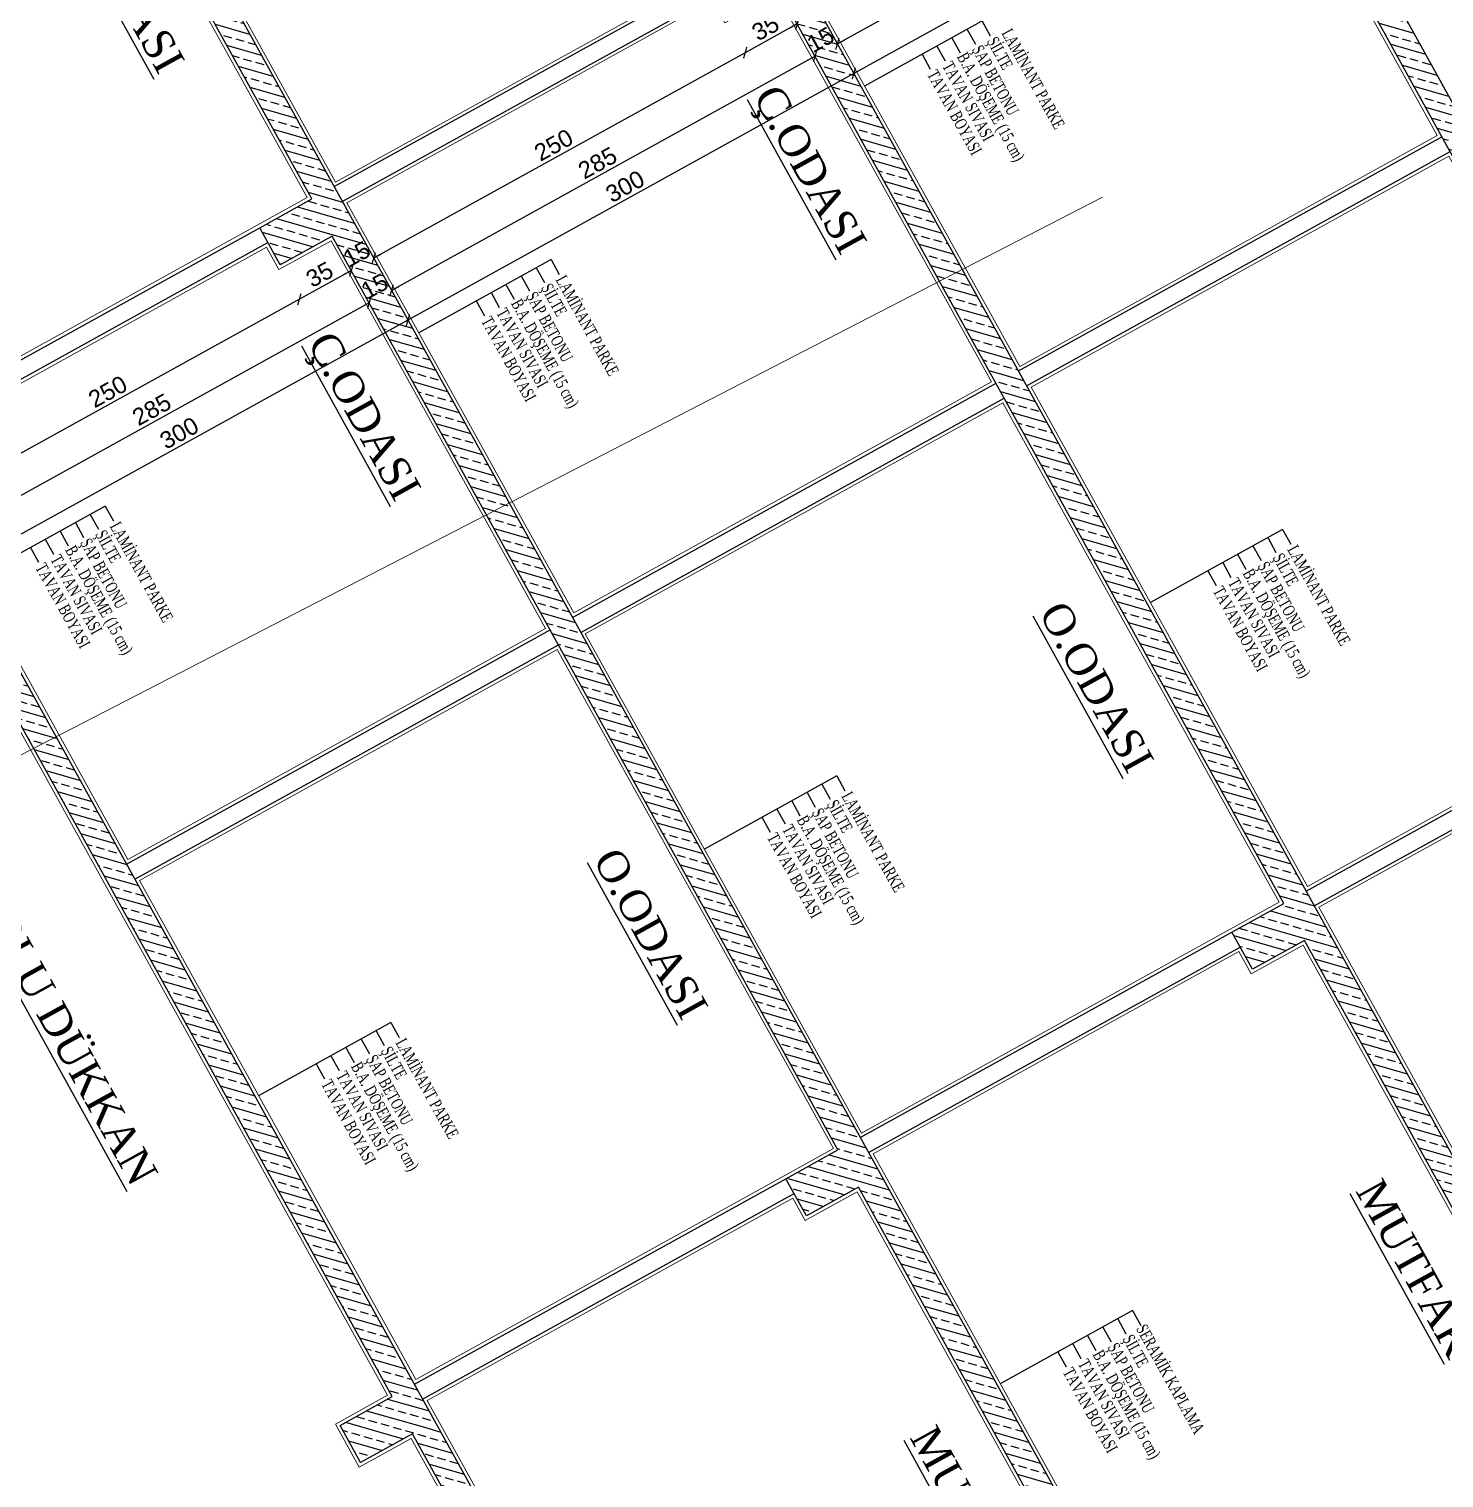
# Model space of a CAD drawing. Header units: millimetres. Extents: x 2232 to 85269, y -3593 to 5869.
# Drawn here: x 10381.2 to 10589.4, y -1210.4 to -997.1 of the extents above; entities that cross this region are included whole.
import ezdxf

# ---------------------------------------------------------------- set-up
doc = ezdxf.new("R2010")
doc.units = ezdxf.units.MM
doc.linetypes.add('DOTX2', pattern=[0.5, 0, -0.5])
for name, color, linetype, lineweight in [('duvar', 232, 'Continuous', 30), ('iz', 1, 'DOTX2', 20), ('Kiris', 7, 'Continuous', 30), ('sıva iç', 21, 'Continuous', 0), ('ölçü iç', 170, 'Continuous', 9), ('ÖLÇÜ İÇ', 7, 'Continuous', 9)]:
    doc.layers.add(name, color=color, linetype=linetype, lineweight=lineweight)
for name, color, linetype in [('poz', 1, 'Continuous'), ('Standart', 7, 'Continuous'), ('Yazi', 7, 'Continuous')]:
    doc.layers.add(name, color=color, linetype=linetype)
doc.styles.get("Standard").update_dxf_attribs({"font": 'arial.ttf'})
doc.styles.add('Times roman', font='times.ttf')
doc.styles.add('UNIVCH', font='times.ttf', dxfattribs={"width": 0.7})
doc.dimstyles.new('zulay iç ölçü', dxfattribs={"dimtxt": 10, "dimasz": 5, "dimexe": 0.18, "dimexo": 0, "dimgap": 2, "dimtad": 3, "dimdec": 0, "dimzin": 0, "dimdsep": 46, "dimtxsty": 'Standard', "dimblk": 'ARCHTICK', "dimcen": 0.09, "dimse1": 1, "dimse2": 1, "dimadec": 0, "dimazin": 0, "dimtfac": 1, "dimtdec": 0, "dimtix": 1, "dimtofl": 0, "dimtmove": 0, "dimatfit": 3, "dimldrblk": 'ARCHTICK', "dimfxl": 1, "dimtolj": 1, "dimtzin": 0, "dimarcsym": 0})
pattern_1 = [(45, (0, 0), (-7.071068, 7.071068), []), (45, (7.071, 0), (-7.071068, 7.071068), [5, -2.5])]

# ---------------------------------------------------------------- blocks, each defined once
blk = doc.blocks.new('IDE830Entity87')
at = {"layer": 'Standart', "linetype": 'Continuous', "lineweight": -3}
h = blk.add_hatch(dxfattribs=at)
h.set_pattern_fill('ANSI33', color=171, scale=40, style=0)
h.set_pattern_definition(pattern_1)
h.paths.add_polyline_path([(2440, 1335), (1825, 1335), (1825, 1350), (2440, 1350)])
blk = doc.blocks.new('IDE830Entity269')
at = {"layer": 'Standart', "color": 159, "linetype": 'Continuous', "lineweight": -3}
blk.add_lwpolyline([(2440, 1335), (1825, 1335)], dxfattribs=at)
blk = doc.blocks.new('IDE830Entity293')
at = {"layer": 'Standart', "color": 159, "linetype": 'Continuous', "lineweight": -3}
blk.add_lwpolyline([(-30, 1350), (3260, 1350)], dxfattribs=at)
blk = doc.blocks.new('IDE830Entity86')
at = {"layer": 'Standart', "linetype": 'Continuous', "lineweight": -3}
h = blk.add_hatch(dxfattribs=at)
h.set_pattern_fill('ANSI33', color=171, scale=40, style=0)
h.set_pattern_definition(pattern_1)
h.paths.add_polyline_path([(2815, 1335), (2465, 1335), (2465, 1350), (2815, 1350)])
blk = doc.blocks.new('IDE830Entity97')
at = {"layer": 'Standart', "linetype": 'Continuous', "lineweight": -3}
h = blk.add_hatch(dxfattribs=at)
h.set_pattern_fill('ANSI33', color=171, scale=40, style=0)
h.set_pattern_definition(pattern_1)
h.paths.add_polyline_path([(2465, 1300), (2440, 1300), (2440, 1350), (2465, 1350)])
blk = doc.blocks.new('IDE830Entity268')
at = {"layer": 'Standart', "color": 159, "linetype": 'Continuous', "lineweight": -3}
blk.add_lwpolyline([(2815, 1335), (2465, 1335)], dxfattribs=at)
blk = doc.blocks.new('IDE830Entity284')
at = {"layer": 'Standart', "color": 159, "linetype": 'Continuous', "lineweight": -3}
blk.add_lwpolyline([(2440, 1300), (2440, 1335)], dxfattribs=at)
blk = doc.blocks.new('IDE830Entity285')
at = {"layer": 'Standart', "color": 159, "linetype": 'Continuous', "lineweight": -3}
blk.add_lwpolyline([(2465, 1300), (2440, 1300)], dxfattribs=at)
blk = doc.blocks.new('IDE830Entity457')
at = {"layer": 'Standart', "color": 159, "linetype": 'Continuous', "lineweight": -3}
blk.add_lwpolyline([(2465, 1335), (2465, 1300)], dxfattribs=at)
blk = doc.blocks.new('IDE830Entity88')
at = {"layer": 'Standart', "linetype": 'Continuous', "lineweight": -3}
h = blk.add_hatch(dxfattribs=at)
h.set_pattern_fill('ANSI33', color=171, scale=40, style=0)
h.set_pattern_definition(pattern_1)
h.paths.add_polyline_path([(1800, 1335), (1460, 1335), (1460, 1350), (1800, 1350)])
blk = doc.blocks.new('IDE830Entity96')
at = {"layer": 'Standart', "linetype": 'Continuous', "lineweight": -3}
h = blk.add_hatch(dxfattribs=at)
h.set_pattern_fill('ANSI33', color=171, scale=40, style=0)
h.set_pattern_definition(pattern_1)
h.paths.add_polyline_path([(1825, 1300), (1800, 1300), (1800, 1350), (1825, 1350)])
blk = doc.blocks.new('IDE830Entity270')
at = {"layer": 'Standart', "color": 159, "linetype": 'Continuous', "lineweight": -3}
blk.add_lwpolyline([(1800, 1335), (1460, 1335)], dxfattribs=at)
blk = doc.blocks.new('IDE830Entity282')
at = {"layer": 'Standart', "color": 159, "linetype": 'Continuous', "lineweight": -3}
blk.add_lwpolyline([(1800, 1300), (1800, 1335)], dxfattribs=at)
blk = doc.blocks.new('IDE830Entity283')
at = {"layer": 'Standart', "color": 159, "linetype": 'Continuous', "lineweight": -3}
blk.add_lwpolyline([(1825, 1300), (1800, 1300)], dxfattribs=at)
blk = doc.blocks.new('IDE830Entity458')
at = {"layer": 'Standart', "color": 159, "linetype": 'Continuous', "lineweight": -3}
blk.add_lwpolyline([(1825, 1335), (1825, 1300)], dxfattribs=at)
blk = doc.blocks.new('tyutyu')
at = {"layer": 'Standart', "color": 159, "linetype": 'Continuous', "lineweight": -3}
for points in [[(1027426.49, -396512.03), (1027426.49, -396462.03), (1030686.49, -396462.03)], [(1027426.49, -396812.03), (1027426.49, -396762.03), (1030686.49, -396762.03)], [(1027426.49, -397112.03), (1027426.49, -397062.03), (1030686.49, -397062.03)]]:
    blk.add_lwpolyline(points, dxfattribs=at)
at = {"layer": 'Standart'}
for name, p in [('IDE830Entity293', (1027426.49, -397512.03)), ('IDE830Entity87', (1027426.49, -397512.03)), ('IDE830Entity269', (1027426.49, -397512.03)), ('IDE830Entity87', (1027426.49, -397812.03)), ('IDE830Entity97', (1027426.49, -397812.03)), ('IDE830Entity86', (1027426.49, -397812.03)), ('IDE830Entity269', (1027426.49, -397812.03)), ('IDE830Entity284', (1027426.49, -397812.03)), ('IDE830Entity268', (1027426.49, -397812.03)), ('IDE830Entity457', (1027426.49, -397812.03)), ('IDE830Entity285', (1027426.49, -397812.03)), ('IDE830Entity88', (1027426.49, -398112.03)), ('IDE830Entity96', (1027426.49, -398112.03)), ('IDE830Entity87', (1027426.49, -398112.03)), ('IDE830Entity97', (1027426.49, -398112.03)), ('IDE830Entity86', (1027426.49, -398112.03)), ('IDE830Entity270', (1027426.49, -398112.03)), ('IDE830Entity282', (1027426.49, -398112.03)), ('IDE830Entity269', (1027426.49, -398112.03)), ('IDE830Entity458', (1027426.49, -398112.03)), ('IDE830Entity284', (1027426.49, -398112.03)), ('IDE830Entity268', (1027426.49, -398112.03)), ('IDE830Entity457', (1027426.49, -398112.03)), ('IDE830Entity283', (1027426.49, -398112.03)), ('IDE830Entity285', (1027426.49, -398112.03)), ('IDE830Entity87', (1027426.49, -398412.03)), ('IDE830Entity97', (1027426.49, -398412.03)), ('IDE830Entity86', (1027426.49, -398412.03)), ('IDE830Entity269', (1027426.49, -398412.03)), ('IDE830Entity284', (1027426.49, -398412.03)), ('IDE830Entity268', (1027426.49, -398412.03)), ('IDE830Entity457', (1027426.49, -398412.03)), ('IDE830Entity285', (1027426.49, -398412.03))]:
    blk.add_blockref(name, p, dxfattribs=at)
blk = doc.blocks.new('_ArchTick')
at = {"color": 0, "linetype": 'ByBlock', "const_width": 0.15}
blk.add_lwpolyline([(-0.5, -0.5), (0.5, 0.5)], dxfattribs=at)
blk = doc.blocks.new('*D2438')
at = {"layer": 'Defpoints', "color": 0, "transparency": 16777216}
for p in [(661246.19, -126478.54), (661246.19, -126778.54), (661246.19, -126778.54)]:
    blk.add_point(p, dxfattribs=at)
at = {"layer": 'ÖLÇÜ İÇ', "color": 0, "lineweight": -2, "transparency": 16777216}
blk.add_line((661246.19, -126478.54), (661246.19, -126778.54), dxfattribs=at)
at = {"layer": 'ÖLÇÜ İÇ', "color": 0, "lineweight": -2, "transparency": 16777216, "xscale": 5, "yscale": 5, "zscale": 5}
for p, rotation in [((661246.19, -126478.54), 90), ((661246.19, -126778.54), 270)]:
    blk.add_blockref('_ArchTick', p, dxfattribs=dict(at, rotation=rotation))
at = {"layer": 'ÖLÇÜ İÇ', "color": 0, "transparency": 16777216, "insert": (661239.19, -126628.54), "char_height": 10, "attachment_point": 5, "rotation": 90}
blk.add_mtext('\\A1;300', dxfattribs=at)
blk = doc.blocks.new('*D2440')
at = {"layer": 'Defpoints', "color": 0, "transparency": 16777216}
for p in [(661178.88, -126493.54), (661226.24, -126778.54), (661226.24, -126778.54)]:
    blk.add_point(p, dxfattribs=at)
at = {"layer": 'ÖLÇÜ İÇ', "color": 0, "lineweight": -2, "transparency": 16777216}
blk.add_line((661226.24, -126493.54), (661226.24, -126778.54), dxfattribs=at)
at = {"layer": 'ÖLÇÜ İÇ', "color": 0, "lineweight": -2, "transparency": 16777216, "xscale": 5, "yscale": 5, "zscale": 5}
for p, rotation in [((661226.24, -126493.54), 90), ((661226.24, -126778.54), 270)]:
    blk.add_blockref('_ArchTick', p, dxfattribs=dict(at, rotation=rotation))
at = {"layer": 'ÖLÇÜ İÇ', "color": 0, "transparency": 16777216, "insert": (661219.24, -126636.04), "char_height": 10, "attachment_point": 5, "rotation": 90}
blk.add_mtext('\\A1;285', dxfattribs=at)
blk = doc.blocks.new('*D2441')
at = {"layer": 'Defpoints', "color": 0, "transparency": 16777216}
for p in [(661197.5, -126778.54), (661197.5, -126793.54), (661204.5, -126793.54)]:
    blk.add_point(p, dxfattribs=at)
at = {"layer": 'ÖLÇÜ İÇ', "color": 0, "lineweight": -2, "transparency": 16777216}
for p, q in [((661204.5, -126778.54), (661204.5, -126773.54)), ((661204.5, -126793.54), (661204.5, -126798.54))]:
    blk.add_line(p, q, dxfattribs=at)
at = {"layer": 'ÖLÇÜ İÇ', "color": 0, "lineweight": -2, "transparency": 16777216, "xscale": 5, "yscale": 5, "zscale": 5}
for p, rotation in [((661204.5, -126778.54), 270), ((661204.5, -126793.54), 90)]:
    blk.add_blockref('_ArchTick', p, dxfattribs=dict(at, rotation=rotation))
at = {"layer": 'ÖLÇÜ İÇ', "color": 0, "transparency": 16777216, "insert": (661197.5, -126786.04), "char_height": 10, "attachment_point": 5, "rotation": 90}
blk.add_mtext('\\A1;15', dxfattribs=at)
blk = doc.blocks.new('*D2442')
at = {"layer": 'Defpoints', "color": 0, "transparency": 16777216}
for p in [(661197.5, -126793.54), (661177.16, -126828.54), (661204.5, -126828.54)]:
    blk.add_point(p, dxfattribs=at)
at = {"layer": 'ÖLÇÜ İÇ', "color": 0, "lineweight": -2, "transparency": 16777216}
blk.add_line((661204.5, -126793.54), (661204.5, -126828.54), dxfattribs=at)
at = {"layer": 'ÖLÇÜ İÇ', "color": 0, "lineweight": -2, "transparency": 16777216, "xscale": 5, "yscale": 5, "zscale": 5}
for p, rotation in [((661204.5, -126793.54), 90), ((661204.5, -126828.54), 270)]:
    blk.add_blockref('_ArchTick', p, dxfattribs=dict(at, rotation=rotation))
at = {"layer": 'ÖLÇÜ İÇ', "color": 0, "transparency": 16777216, "insert": (661197.5, -126811.04), "char_height": 10, "attachment_point": 5, "rotation": 90}
blk.add_mtext('\\A1;35', dxfattribs=at)
blk = doc.blocks.new('*D2443')
at = {"layer": 'Defpoints', "color": 0, "transparency": 16777216}
for p in [(661177.16, -126828.54), (661187, -127078.54), (661204.5, -127078.54)]:
    blk.add_point(p, dxfattribs=at)
at = {"layer": 'ÖLÇÜ İÇ', "color": 0, "lineweight": -2, "transparency": 16777216}
blk.add_line((661204.5, -126828.54), (661204.5, -127078.54), dxfattribs=at)
at = {"layer": 'ÖLÇÜ İÇ', "color": 0, "lineweight": -2, "transparency": 16777216, "xscale": 5, "yscale": 5, "zscale": 5}
for p, rotation in [((661204.5, -126828.54), 90), ((661204.5, -127078.54), 270)]:
    blk.add_blockref('_ArchTick', p, dxfattribs=dict(at, rotation=rotation))
at = {"layer": 'ÖLÇÜ İÇ', "color": 0, "transparency": 16777216, "insert": (661197.5, -126953.54), "char_height": 10, "attachment_point": 5, "rotation": 90}
blk.add_mtext('\\A1;250', dxfattribs=at)
blk = doc.blocks.new('*D2444')
at = {"layer": 'Defpoints', "color": 0, "transparency": 16777216}
for p in [(661246.19, -126778.54), (661246.19, -127078.54), (661246.19, -127078.54)]:
    blk.add_point(p, dxfattribs=at)
at = {"layer": 'ÖLÇÜ İÇ', "color": 0, "lineweight": -2, "transparency": 16777216}
blk.add_line((661246.19, -126778.54), (661246.19, -127078.54), dxfattribs=at)
at = {"layer": 'ÖLÇÜ İÇ', "color": 0, "lineweight": -2, "transparency": 16777216, "xscale": 5, "yscale": 5, "zscale": 5}
for p, rotation in [((661246.19, -126778.54), 90), ((661246.19, -127078.54), 270)]:
    blk.add_blockref('_ArchTick', p, dxfattribs=dict(at, rotation=rotation))
at = {"layer": 'ÖLÇÜ İÇ', "color": 0, "transparency": 16777216, "insert": (661239.19, -126928.54), "char_height": 10, "attachment_point": 5, "rotation": 90}
blk.add_mtext('\\A1;300', dxfattribs=at)
blk = doc.blocks.new('*D2446')
at = {"layer": 'Defpoints', "color": 0, "transparency": 16777216}
for p in [(661178.88, -126493.54), (661226.24, -126778.54), (661226.24, -126778.54)]:
    blk.add_point(p, dxfattribs=at)
at = {"layer": 'ÖLÇÜ İÇ', "color": 0, "lineweight": -2, "transparency": 16777216}
blk.add_line((661226.24, -126493.54), (661226.24, -126778.54), dxfattribs=at)
at = {"layer": 'ÖLÇÜ İÇ', "color": 0, "lineweight": -2, "transparency": 16777216, "xscale": 5, "yscale": 5, "zscale": 5}
for p, rotation in [((661226.24, -126493.54), 90), ((661226.24, -126778.54), 270)]:
    blk.add_blockref('_ArchTick', p, dxfattribs=dict(at, rotation=rotation))
at = {"layer": 'ÖLÇÜ İÇ', "color": 0, "transparency": 16777216, "insert": (661219.24, -126636.04), "char_height": 10, "attachment_point": 5, "rotation": 90}
blk.add_mtext('\\A1;285', dxfattribs=at)
blk = doc.blocks.new('*D2447')
at = {"layer": 'Defpoints', "color": 0, "transparency": 16777216}
for p in [(661197.5, -127078.54), (661197.5, -127093.54), (661204.5, -127093.54)]:
    blk.add_point(p, dxfattribs=at)
at = {"layer": 'ÖLÇÜ İÇ', "color": 0, "lineweight": -2, "transparency": 16777216}
for p, q in [((661204.5, -127078.54), (661204.5, -127073.54)), ((661204.5, -127093.54), (661204.5, -127098.54))]:
    blk.add_line(p, q, dxfattribs=at)
at = {"layer": 'ÖLÇÜ İÇ', "color": 0, "lineweight": -2, "transparency": 16777216, "xscale": 5, "yscale": 5, "zscale": 5}
for p, rotation in [((661204.5, -127078.54), 270), ((661204.5, -127093.54), 90)]:
    blk.add_blockref('_ArchTick', p, dxfattribs=dict(at, rotation=rotation))
at = {"layer": 'ÖLÇÜ İÇ', "color": 0, "transparency": 16777216, "insert": (661197.5, -127086.04), "char_height": 10, "attachment_point": 5, "rotation": 90}
blk.add_mtext('\\A1;15', dxfattribs=at)
blk = doc.blocks.new('*D2448')
at = {"layer": 'Defpoints', "color": 0, "transparency": 16777216}
for p in [(661197.5, -127093.54), (661177.16, -127128.54), (661204.5, -127128.54)]:
    blk.add_point(p, dxfattribs=at)
at = {"layer": 'ÖLÇÜ İÇ', "color": 0, "lineweight": -2, "transparency": 16777216}
blk.add_line((661204.5, -127093.54), (661204.5, -127128.54), dxfattribs=at)
at = {"layer": 'ÖLÇÜ İÇ', "color": 0, "lineweight": -2, "transparency": 16777216, "xscale": 5, "yscale": 5, "zscale": 5}
for p, rotation in [((661204.5, -127093.54), 90), ((661204.5, -127128.54), 270)]:
    blk.add_blockref('_ArchTick', p, dxfattribs=dict(at, rotation=rotation))
at = {"layer": 'ÖLÇÜ İÇ', "color": 0, "transparency": 16777216, "insert": (661197.5, -127111.04), "char_height": 10, "attachment_point": 5, "rotation": 90}
blk.add_mtext('\\A1;35', dxfattribs=at)
blk = doc.blocks.new('*D2449')
at = {"layer": 'Defpoints', "color": 0, "transparency": 16777216}
for p in [(661177.16, -127128.54), (661187, -127378.54), (661204.5, -127378.54)]:
    blk.add_point(p, dxfattribs=at)
at = {"layer": 'ÖLÇÜ İÇ', "color": 0, "lineweight": -2, "transparency": 16777216}
blk.add_line((661204.5, -127128.54), (661204.5, -127378.54), dxfattribs=at)
at = {"layer": 'ÖLÇÜ İÇ', "color": 0, "lineweight": -2, "transparency": 16777216, "xscale": 5, "yscale": 5, "zscale": 5}
for p, rotation in [((661204.5, -127128.54), 90), ((661204.5, -127378.54), 270)]:
    blk.add_blockref('_ArchTick', p, dxfattribs=dict(at, rotation=rotation))
at = {"layer": 'ÖLÇÜ İÇ', "color": 0, "transparency": 16777216, "insert": (661197.5, -127253.54), "char_height": 10, "attachment_point": 5, "rotation": 90}
blk.add_mtext('\\A1;250', dxfattribs=at)
blk = doc.blocks.new('*D2450')
at = {"layer": 'Defpoints', "color": 0, "transparency": 16777216}
for p in [(661246.19, -127078.54), (661246.19, -127378.54), (661246.19, -127378.54)]:
    blk.add_point(p, dxfattribs=at)
at = {"layer": 'ÖLÇÜ İÇ', "color": 0, "lineweight": -2, "transparency": 16777216}
blk.add_line((661246.19, -127078.54), (661246.19, -127378.54), dxfattribs=at)
at = {"layer": 'ÖLÇÜ İÇ', "color": 0, "lineweight": -2, "transparency": 16777216, "xscale": 5, "yscale": 5, "zscale": 5}
for p, rotation in [((661246.19, -127078.54), 90), ((661246.19, -127378.54), 270)]:
    blk.add_blockref('_ArchTick', p, dxfattribs=dict(at, rotation=rotation))
at = {"layer": 'ÖLÇÜ İÇ', "color": 0, "transparency": 16777216, "insert": (661239.19, -127228.54), "char_height": 10, "attachment_point": 5, "rotation": 90}
blk.add_mtext('\\A1;300', dxfattribs=at)
blk = doc.blocks.new('*D2452')
at = {"layer": 'Defpoints', "color": 0, "transparency": 16777216}
for p in [(661178.88, -126493.54), (661226.24, -126778.54), (661226.24, -126778.54)]:
    blk.add_point(p, dxfattribs=at)
at = {"layer": 'ÖLÇÜ İÇ', "color": 0, "lineweight": -2, "transparency": 16777216}
blk.add_line((661226.24, -126493.54), (661226.24, -126778.54), dxfattribs=at)
at = {"layer": 'ÖLÇÜ İÇ', "color": 0, "lineweight": -2, "transparency": 16777216, "xscale": 5, "yscale": 5, "zscale": 5}
for p, rotation in [((661226.24, -126493.54), 90), ((661226.24, -126778.54), 270)]:
    blk.add_blockref('_ArchTick', p, dxfattribs=dict(at, rotation=rotation))
at = {"layer": 'ÖLÇÜ İÇ', "color": 0, "transparency": 16777216, "insert": (661219.24, -126636.04), "char_height": 10, "attachment_point": 5, "rotation": 90}
blk.add_mtext('\\A1;285', dxfattribs=at)
blk = doc.blocks.new('*D2455')
at = {"layer": 'Defpoints', "color": 0, "transparency": 16777216}
for p in [(661178.88, -126493.54), (661226.24, -126778.54), (661226.24, -126778.54)]:
    blk.add_point(p, dxfattribs=at)
at = {"layer": 'ÖLÇÜ İÇ', "color": 0, "lineweight": -2, "transparency": 16777216}
blk.add_line((661226.24, -126493.54), (661226.24, -126778.54), dxfattribs=at)
at = {"layer": 'ÖLÇÜ İÇ', "color": 0, "lineweight": -2, "transparency": 16777216, "xscale": 5, "yscale": 5, "zscale": 5}
for p, rotation in [((661226.24, -126493.54), 90), ((661226.24, -126778.54), 270)]:
    blk.add_blockref('_ArchTick', p, dxfattribs=dict(at, rotation=rotation))
at = {"layer": 'ÖLÇÜ İÇ', "color": 0, "transparency": 16777216, "insert": (661219.24, -126636.04), "char_height": 10, "attachment_point": 5, "rotation": 90}
blk.add_mtext('\\A1;285', dxfattribs=at)
blk = doc.blocks.new('*D2457')
at = {"layer": 'Defpoints', "color": 0, "transparency": 16777216}
for p in [(661178.88, -126493.54), (661226.24, -126778.54), (661226.24, -126778.54)]:
    blk.add_point(p, dxfattribs=at)
at = {"layer": 'ÖLÇÜ İÇ', "color": 0, "lineweight": -2, "transparency": 16777216}
blk.add_line((661226.24, -126493.54), (661226.24, -126778.54), dxfattribs=at)
at = {"layer": 'ÖLÇÜ İÇ', "color": 0, "lineweight": -2, "transparency": 16777216, "xscale": 5, "yscale": 5, "zscale": 5}
for p, rotation in [((661226.24, -126493.54), 90), ((661226.24, -126778.54), 270)]:
    blk.add_blockref('_ArchTick', p, dxfattribs=dict(at, rotation=rotation))
at = {"layer": 'ÖLÇÜ İÇ', "color": 0, "transparency": 16777216, "insert": (661219.24, -126636.04), "char_height": 10, "attachment_point": 5, "rotation": 90}
blk.add_mtext('\\A1;285', dxfattribs=at)
blk = doc.blocks.new('*D2459')
at = {"layer": 'Defpoints', "color": 0, "transparency": 16777216}
for p in [(661178.88, -126493.54), (661226.24, -126778.54), (661226.24, -126778.54)]:
    blk.add_point(p, dxfattribs=at)
at = {"layer": 'ÖLÇÜ İÇ', "color": 0, "lineweight": -2, "transparency": 16777216}
blk.add_line((661226.24, -126493.54), (661226.24, -126778.54), dxfattribs=at)
at = {"layer": 'ÖLÇÜ İÇ', "color": 0, "lineweight": -2, "transparency": 16777216, "xscale": 5, "yscale": 5, "zscale": 5}
for p, rotation in [((661226.24, -126493.54), 90), ((661226.24, -126778.54), 270)]:
    blk.add_blockref('_ArchTick', p, dxfattribs=dict(at, rotation=rotation))
at = {"layer": 'ÖLÇÜ İÇ', "color": 0, "transparency": 16777216, "insert": (661219.24, -126636.04), "char_height": 10, "attachment_point": 5, "rotation": 90}
blk.add_mtext('\\A1;285', dxfattribs=at)
blk = doc.blocks.new('*D2460')
at = {"layer": 'Defpoints', "color": 0, "transparency": 16777216}
for p in [(661220.99, -126778.54), (661178.88, -126793.54), (661226.24, -126793.54)]:
    blk.add_point(p, dxfattribs=at)
at = {"layer": 'ÖLÇÜ İÇ', "color": 0, "lineweight": -2, "transparency": 16777216}
for p, q in [((661226.24, -126778.54), (661226.24, -126773.54)), ((661226.24, -126793.54), (661226.24, -126798.54))]:
    blk.add_line(p, q, dxfattribs=at)
at = {"layer": 'ÖLÇÜ İÇ', "color": 0, "lineweight": -2, "transparency": 16777216, "xscale": 5, "yscale": 5, "zscale": 5}
for p, rotation in [((661226.24, -126778.54), 270), ((661226.24, -126793.54), 90)]:
    blk.add_blockref('_ArchTick', p, dxfattribs=dict(at, rotation=rotation))
at = {"layer": 'ÖLÇÜ İÇ', "color": 0, "transparency": 16777216, "insert": (661219.24, -126786.04), "char_height": 10, "attachment_point": 5, "rotation": 90}
blk.add_mtext('\\A1;15', dxfattribs=at)
blk = doc.blocks.new('*D2461')
at = {"layer": 'Defpoints', "color": 0, "transparency": 16777216}
for p in [(661178.88, -126793.54), (661226.24, -127078.54), (661226.24, -127078.54)]:
    blk.add_point(p, dxfattribs=at)
at = {"layer": 'ÖLÇÜ İÇ', "color": 0, "lineweight": -2, "transparency": 16777216}
blk.add_line((661226.24, -126793.54), (661226.24, -127078.54), dxfattribs=at)
at = {"layer": 'ÖLÇÜ İÇ', "color": 0, "lineweight": -2, "transparency": 16777216, "xscale": 5, "yscale": 5, "zscale": 5}
for p, rotation in [((661226.24, -126793.54), 90), ((661226.24, -127078.54), 270)]:
    blk.add_blockref('_ArchTick', p, dxfattribs=dict(at, rotation=rotation))
at = {"layer": 'ÖLÇÜ İÇ', "color": 0, "transparency": 16777216, "insert": (661219.24, -126936.04), "char_height": 10, "attachment_point": 5, "rotation": 90}
blk.add_mtext('\\A1;285', dxfattribs=at)
blk = doc.blocks.new('*D2462')
at = {"layer": 'Defpoints', "color": 0, "transparency": 16777216}
for p in [(661220.99, -127078.54), (661178.88, -127093.54), (661226.24, -127093.54)]:
    blk.add_point(p, dxfattribs=at)
at = {"layer": 'ÖLÇÜ İÇ', "color": 0, "lineweight": -2, "transparency": 16777216}
for p, q in [((661226.24, -127078.54), (661226.24, -127073.54)), ((661226.24, -127093.54), (661226.24, -127098.54))]:
    blk.add_line(p, q, dxfattribs=at)
at = {"layer": 'ÖLÇÜ İÇ', "color": 0, "lineweight": -2, "transparency": 16777216, "xscale": 5, "yscale": 5, "zscale": 5}
for p, rotation in [((661226.24, -127078.54), 270), ((661226.24, -127093.54), 90)]:
    blk.add_blockref('_ArchTick', p, dxfattribs=dict(at, rotation=rotation))
at = {"layer": 'ÖLÇÜ İÇ', "color": 0, "transparency": 16777216, "insert": (661219.24, -127086.04), "char_height": 10, "attachment_point": 5, "rotation": 90}
blk.add_mtext('\\A1;15', dxfattribs=at)
blk = doc.blocks.new('*D2463')
at = {"layer": 'Defpoints', "color": 0, "transparency": 16777216}
for p in [(661178.88, -127093.54), (661226.24, -127378.54), (661226.24, -127378.54)]:
    blk.add_point(p, dxfattribs=at)
at = {"layer": 'ÖLÇÜ İÇ', "color": 0, "lineweight": -2, "transparency": 16777216}
blk.add_line((661226.24, -127093.54), (661226.24, -127378.54), dxfattribs=at)
at = {"layer": 'ÖLÇÜ İÇ', "color": 0, "lineweight": -2, "transparency": 16777216, "xscale": 5, "yscale": 5, "zscale": 5}
for p, rotation in [((661226.24, -127093.54), 90), ((661226.24, -127378.54), 270)]:
    blk.add_blockref('_ArchTick', p, dxfattribs=dict(at, rotation=rotation))
at = {"layer": 'ÖLÇÜ İÇ', "color": 0, "transparency": 16777216, "insert": (661219.24, -127236.04), "char_height": 10, "attachment_point": 5, "rotation": 90}
blk.add_mtext('\\A1;285', dxfattribs=at)
blk = doc.blocks.new('fgfd')
blk.add_polyline3d([(1156094.65, -438306.32, -138060.71), (1154059.61, -439355.48, -138060.71), (1156378.58, -446612.41, -138060.71), (1156460.81, -446945.78, -138060.71), (1156504.88, -447124.46, -138060.71)])
blk = doc.blocks.new('DFGFDGHN')
at = {"layer": 'ÖLÇÜ İÇ'}
for base, p1, p2, picture, middle in [((661246.19, -126778.54), (661246.19, -126478.54), (661246.19, -126778.54), '*D2438', (661239.19, -126628.54)), ((661226.24, -126793.54), (661220.99, -126778.54), (661178.88, -126793.54), '*D2460', (661219.24, -126786.04)), ((661204.5, -126793.54), (661197.5, -126778.54), (661197.5, -126793.54), '*D2441', (661197.5, -126786.04)), ((661246.19, -127078.54), (661246.19, -126778.54), (661246.19, -127078.54), '*D2444', (661239.19, -126928.54)), ((661204.5, -126828.54), (661197.5, -126793.54), (661177.16, -126828.54), '*D2442', (661197.5, -126811.04)), ((661204.5, -127078.54), (661177.16, -126828.54), (661187, -127078.54), '*D2443', (661197.5, -126953.54)), ((661226.24, -127093.54), (661220.99, -127078.54), (661178.88, -127093.54), '*D2462', (661219.24, -127086.04)), ((661204.5, -127093.54), (661197.5, -127078.54), (661197.5, -127093.54), '*D2447', (661197.5, -127086.04)), ((661246.19, -127378.54), (661246.19, -127078.54), (661246.19, -127378.54), '*D2450', (661239.19, -127228.54)), ((661204.5, -127128.54), (661197.5, -127093.54), (661177.16, -127128.54), '*D2448', (661197.5, -127111.04)), ((661204.5, -127378.54), (661177.16, -127128.54), (661187, -127378.54), '*D2449', (661197.5, -127253.54))]:
    dim = blk.add_linear_dim(base=base, p1=p1, p2=p2, angle=90, dimstyle='zulay iç ölçü', dxfattribs=at)
    dim.commit()
    dim.dimension.update_dxf_attribs({"geometry": picture, "text_midpoint": middle})
for base, p1, p2, picture, middle in [((661226.24, -126778.54), (661178.88, -126493.54), (661226.24, -126778.54), '*D2440', (661219.24, -126636.04)), ((661226.24, -126778.54), (661178.88, -126493.54), (661226.24, -126778.54), '*D2446', (661219.24, -126636.04)), ((661226.24, -126778.54), (661178.88, -126493.54), (661226.24, -126778.54), '*D2452', (661219.24, -126636.04)), ((661226.24, -126778.54), (661178.88, -126493.54), (661226.24, -126778.54), '*D2455', (661219.24, -126636.04)), ((661226.24, -126778.54), (661178.88, -126493.54), (661226.24, -126778.54), '*D2457', (661219.24, -126636.04)), ((661226.24, -126778.54), (661178.88, -126493.54), (661226.24, -126778.54), '*D2459', (661219.24, -126636.04)), ((661226.24, -127078.54), (661178.88, -126793.54), (661226.24, -127078.54), '*D2461', (661219.24, -126936.04)), ((661226.24, -127378.54), (661178.88, -127093.54), (661226.24, -127378.54), '*D2463', (661219.24, -127236.04))]:
    dim = blk.add_linear_dim(base=base, p1=p1, p2=p2, angle=90, dimstyle='zulay iç ölçü', override={"dimtmove": 1}, dxfattribs=at)
    dim.commit()
    dim.dimension.update_dxf_attribs({"geometry": picture, "text_midpoint": middle})
blk = doc.blocks.new('TTRYRTY')
at = {"layer": 'duvar'}
for p, q in [((1238941.19, -409389.54), (1238941.19, -409104.54)), ((1238951.19, -409389.54), (1238951.19, -409104.54)), ((1239291.19, -409389.54), (1239291.19, -409139.54)), ((1239301.19, -409389.54), (1239301.19, -409139.54)), ((1238941.19, -409689.54), (1238941.19, -409404.54)), ((1238951.19, -409689.54), (1238951.19, -409404.54)), ((1238651.19, -409689.54), (1238651.19, -409439.54)), ((1238661.19, -409689.54), (1238661.19, -409439.54)), ((1239291.19, -409689.54), (1239291.19, -409439.54)), ((1239301.19, -409689.54), (1239301.19, -409439.54)), ((1238941.19, -409989.54), (1238941.19, -409704.54)), ((1238951.19, -409989.54), (1238951.19, -409704.54)), ((1238651.19, -409989.54), (1238651.19, -409739.54)), ((1238661.19, -409989.54), (1238661.19, -409739.54)), ((1239291.19, -409989.54), (1239291.19, -409739.54)), ((1239301.19, -409989.54), (1239301.19, -409739.54))]:
    blk.add_line(p, q, dxfattribs=at)
at = {"layer": 'iz', "ltscale": 50}
for p, q in [((1241581.19, -409089.54), (1236851.19, -409089.54)), ((1241581.19, -409389.54), (1236851.19, -409389.54)), ((1241581.19, -409689.54), (1236851.19, -409689.54))]:
    blk.add_line(p, q, dxfattribs=at)
at = {"layer": 'poz'}
for p, q in [((1238750.56, -409298.54), (1238750.56, -409387.54)), ((1239098.12, -409298.54), (1239098.12, -409387.54)), ((1239098.12, -409298.54), (1239108.12, -409298.54)), ((1238750.56, -409308.54), (1238760.56, -409308.54)), ((1239098.12, -409308.54), (1239108.12, -409308.54)), ((1238750.56, -409318.54), (1238760.56, -409318.54)), ((1239098.12, -409318.54), (1239108.12, -409318.54)), ((1238750.56, -409328.85), (1238760.56, -409328.85)), ((1239098.12, -409328.85), (1239108.12, -409328.85)), ((1238750.56, -409338.85), (1238760.56, -409338.85)), ((1239098.12, -409338.85), (1239108.12, -409338.85)), ((1238750.56, -409348.85), (1238760.56, -409348.85)), ((1239098.12, -409348.85), (1239108.12, -409348.85)), ((1238750.56, -409598.54), (1238750.56, -409687.54)), ((1238750.56, -409598.54), (1238760.56, -409598.54)), ((1239098.12, -409598.54), (1239098.12, -409687.54)), ((1239098.12, -409598.54), (1239108.12, -409598.54)), ((1239457.94, -409598.54), (1239457.94, -409687.54)), ((1239457.94, -409598.54), (1239467.94, -409598.54)), ((1238750.56, -409608.54), (1238760.56, -409608.54)), ((1239098.12, -409608.54), (1239108.12, -409608.54)), ((1239457.94, -409608.54), (1239467.94, -409608.54)), ((1238750.56, -409618.54), (1238760.56, -409618.54)), ((1239098.12, -409618.54), (1239108.12, -409618.54)), ((1239457.94, -409618.54), (1239467.94, -409618.54)), ((1238750.56, -409628.85), (1238760.56, -409628.85)), ((1239098.12, -409628.85), (1239108.12, -409628.85)), ((1239457.94, -409628.85), (1239467.94, -409628.85)), ((1238750.56, -409638.85), (1238760.56, -409638.85)), ((1239098.12, -409638.85), (1239108.12, -409638.85)), ((1239457.94, -409638.85), (1239467.94, -409638.85)), ((1238750.56, -409648.85), (1238760.56, -409648.85)), ((1239098.12, -409648.85), (1239108.12, -409648.85)), ((1239457.94, -409648.85), (1239467.94, -409648.85)), ((1238750.56, -409898.54), (1238750.56, -409987.54)), ((1238750.56, -409898.54), (1238760.56, -409898.54)), ((1239098.12, -409898.54), (1239098.12, -409987.54)), ((1239098.12, -409898.54), (1239108.12, -409898.54)), ((1238750.56, -409908.54), (1238760.56, -409908.54)), ((1239098.12, -409908.54), (1239108.12, -409908.54)), ((1238750.56, -409918.54), (1238760.56, -409918.54)), ((1239098.12, -409918.54), (1239108.12, -409918.54)), ((1238750.56, -409928.85), (1238760.56, -409928.85)), ((1239098.12, -409928.85), (1239108.12, -409928.85)), ((1238750.56, -409938.85), (1238760.56, -409938.85)), ((1239098.12, -409938.85), (1239108.12, -409938.85)), ((1238750.56, -409948.85), (1238760.56, -409948.85)), ((1239098.12, -409948.85), (1239108.12, -409948.85))]:
    blk.add_line(p, q, dxfattribs=at)
at = {"layer": 'sıva iç'}
for points in [[(1238939.19, -409106.54), (1238678.19, -409106.54), (1238678.19, -409141.54), (1238663.19, -409141.54), (1238663.19, -409387.54), (1238939.19, -409387.54)], [(1239289.19, -409139.54), (1239289.19, -409106.54), (1238953.19, -409106.54), (1238953.19, -409387.54), (1239289.19, -409387.54)], [(1239679.19, -409141.54), (1239664.19, -409141.54), (1239664.19, -409106.54), (1239318.19, -409106.54), (1239318.19, -409141.54), (1239303.19, -409141.54), (1239303.19, -409387.54), (1239679.19, -409387.54)], [(1238313.19, -409406.54), (1238649.19, -409406.54), (1238649.19, -409687.54), (1238313.19, -409687.54)], [(1238939.19, -409406.54), (1238678.19, -409406.54), (1238678.19, -409441.54), (1238663.19, -409441.54), (1238663.19, -409687.54), (1238939.19, -409687.54)], [(1239289.19, -409439.54), (1239289.19, -409406.54), (1238953.19, -409406.54), (1238953.19, -409687.54), (1239289.19, -409687.54)], [(1239679.19, -409441.54), (1239664.19, -409441.54), (1239664.19, -409406.54), (1239318.19, -409406.54), (1239318.19, -409441.54), (1239303.19, -409441.54), (1239303.19, -409687.54), (1239679.19, -409687.54)], [(1238313.19, -409706.54), (1238649.19, -409706.54), (1238649.19, -409987.54), (1238313.19, -409987.54)], [(1238939.19, -409706.54), (1238678.19, -409706.54), (1238678.19, -409741.54), (1238663.19, -409741.54), (1238663.19, -409987.54), (1238939.19, -409987.54)], [(1239289.19, -409739.54), (1239289.19, -409706.54), (1238953.19, -409706.54), (1238953.19, -409987.54), (1239289.19, -409987.54)], [(1239679.19, -409741.54), (1239664.19, -409741.54), (1239664.19, -409706.54), (1239318.19, -409706.54), (1239318.19, -409741.54), (1239303.19, -409741.54), (1239303.19, -409987.54), (1239679.19, -409987.54)], [(1240089.19, -410041.54), (1240084.19, -410041.54), (1240084.19, -410006.54), (1239693.19, -410006.54), (1239693.19, -410041.54), (1239664.19, -410041.54), (1239664.19, -410006.54), (1239318.19, -410006.54), (1239318.19, -410041.54), (1239289.19, -410041.54), (1239289.19, -410006.54), (1238678.19, -410006.54), (1238678.19, -410041.54), (1238673.19, -410041.54), (1238673.19, -410387.54), (1238676.19, -410387.54), (1239291.19, -410387.54), (1239316.19, -410387.54), (1239666.19, -410387.54), (1239691.19, -410387.54), (1240086.19, -410387.54), (1240089.19, -410387.54)]]:
    blk.add_lwpolyline(points, close=True, dxfattribs=at)
at = {"layer": 'Kiris'}
blk.add_blockref('tyutyu', (209424.7, -12927.52), dxfattribs=at)
at = {"layer": 'ölçü iç', "lineweight": 30}
blk.add_blockref('DFGFDGHN', (577494.83, -282611), dxfattribs=at)
at = {"layer": 'Yazi', "style": 'UNIVCH', "width": 0.7}
for s, height, p in [('LAMİNANT PARKE', 6.9984, (1238762.14, -409302.05)), ('LAMİNANT PARKE', 6.9984, (1239109.7, -409302.05)), ('ŞİLTE', 6.998, (1238762.14, -409311.87)), ('ŞİLTE', 6.998, (1239109.7, -409311.87)), ('B.A. DÖŞEME (15 cm)', 6.9984, (1238761.62, -409331.8)), ('ŞAP BETONU', 6.998, (1238762.14, -409321.96)), ('B.A. DÖŞEME (15 cm)', 6.9984, (1239109.18, -409331.8)), ('ŞAP BETONU', 6.998, (1239109.7, -409321.96)), ('TAVAN SIVASI', 6.9984, (1238762.14, -409342)), ('TAVAN SIVASI', 6.9984, (1239109.7, -409342)), ('TAVAN BOYASI', 6.9984, (1238762.14, -409352.17)), ('TAVAN BOYASI', 6.9984, (1239109.7, -409352.17)), ('LAMİNANT PARKE', 6.9984, (1238762.14, -409602.05)), ('LAMİNANT PARKE', 6.9984, (1239109.7, -409602.05)), ('SERAMİK KAPLAMA', 6.9984, (1239468.09, -409602.05)), ('ŞİLTE', 6.998, (1238762.14, -409611.87)), ('ŞİLTE', 6.998, (1239109.7, -409611.87)), ('ŞİLTE', 6.998, (1239469.52, -409611.87)), ('ŞAP BETONU', 6.998, (1238762.14, -409621.96)), ('ŞAP BETONU', 6.998, (1239109.7, -409621.96)), ('ŞAP BETONU', 6.998, (1239469.52, -409621.96)), ('B.A. DÖŞEME (15 cm)', 6.9984, (1238761.62, -409631.8)), ('B.A. DÖŞEME (15 cm)', 6.9984, (1239109.18, -409631.8)), ('B.A. DÖŞEME (15 cm)', 6.9984, (1239468.99, -409631.8)), ('TAVAN SIVASI', 6.9984, (1238762.14, -409642)), ('TAVAN SIVASI', 6.9984, (1239109.7, -409642)), ('TAVAN SIVASI', 6.9984, (1239469.52, -409642)), ('TAVAN BOYASI', 6.9984, (1238762.14, -409652.17)), ('TAVAN BOYASI', 6.9984, (1239109.7, -409652.17)), ('TAVAN BOYASI', 6.9984, (1239469.52, -409652.17)), ('LAMİNANT PARKE', 6.9984, (1238762.14, -409902.05)), ('LAMİNANT PARKE', 6.9984, (1239109.7, -409902.05)), ('ŞİLTE', 6.998, (1238762.14, -409911.87)), ('ŞİLTE', 6.998, (1239109.7, -409911.87)), ('ŞAP BETONU', 6.998, (1238762.14, -409921.96)), ('ŞAP BETONU', 6.998, (1239109.7, -409921.96)), ('B.A. DÖŞEME (15 cm)', 6.9984, (1238761.62, -409931.8)), ('B.A. DÖŞEME (15 cm)', 6.9984, (1239109.18, -409931.8)), ('TAVAN SIVASI', 6.9984, (1238762.14, -409942)), ('TAVAN SIVASI', 6.9984, (1239109.7, -409942)), ('TAVAN BOYASI', 6.9984, (1238762.14, -409952.17)), ('TAVAN BOYASI', 6.9984, (1239109.7, -409952.17))]:
    blk.add_text(s, height=height, dxfattribs=at).set_placement(p)
at = {"layer": 'Yazi', "style": 'Times roman'}
for s, height, p in [('%%UÇ.ODASI', 17.991, (1238723.97, -409448.2)), ('%%UO.ODASI', 17.991, (1239071.53, -409448.2)), ('%%UMUTFAK', 17.991, (1239459.54, -409449.75)), ('%%UY.ODASI', 17.991, (1238434.94, -409748.2)), ('%%UÇ.ODASI', 17.991, (1238723.97, -409748.2)), ('%%UO.ODASI', 17.991, (1239071.53, -409748.2)), ('%%UMUTFAK', 17.991, (1239459.54, -409749.75)), ('%%U2 NOLU DÜKKAN', 17.9915, (1238889.51, -410079.05))]:
    blk.add_text(s, height=height, dxfattribs=at).set_placement(p)
blk = doc.blocks.new('GGGGG')
at = {"layer": 'sıva iç', "rotation": 298.9508757840127}
blk.add_blockref('TTRYRTY', (914553.93, 843877.26), dxfattribs=at)
at = {"layer": 'sıva iç'}
blk.add_blockref('fgfd', (0, 0), dxfattribs=at)

msp = doc.modelspace()

# ---------------------------------------------------------------- block references
at = {"layer": 'ÖLÇÜ İÇ', "xscale": 0.25, "yscale": 0.25, "zscale": 0.25}
msp.add_blockref('GGGGG', (-278484.47, 108554.7), dxfattribs=at)

doc.saveas('drawing.dxf')
